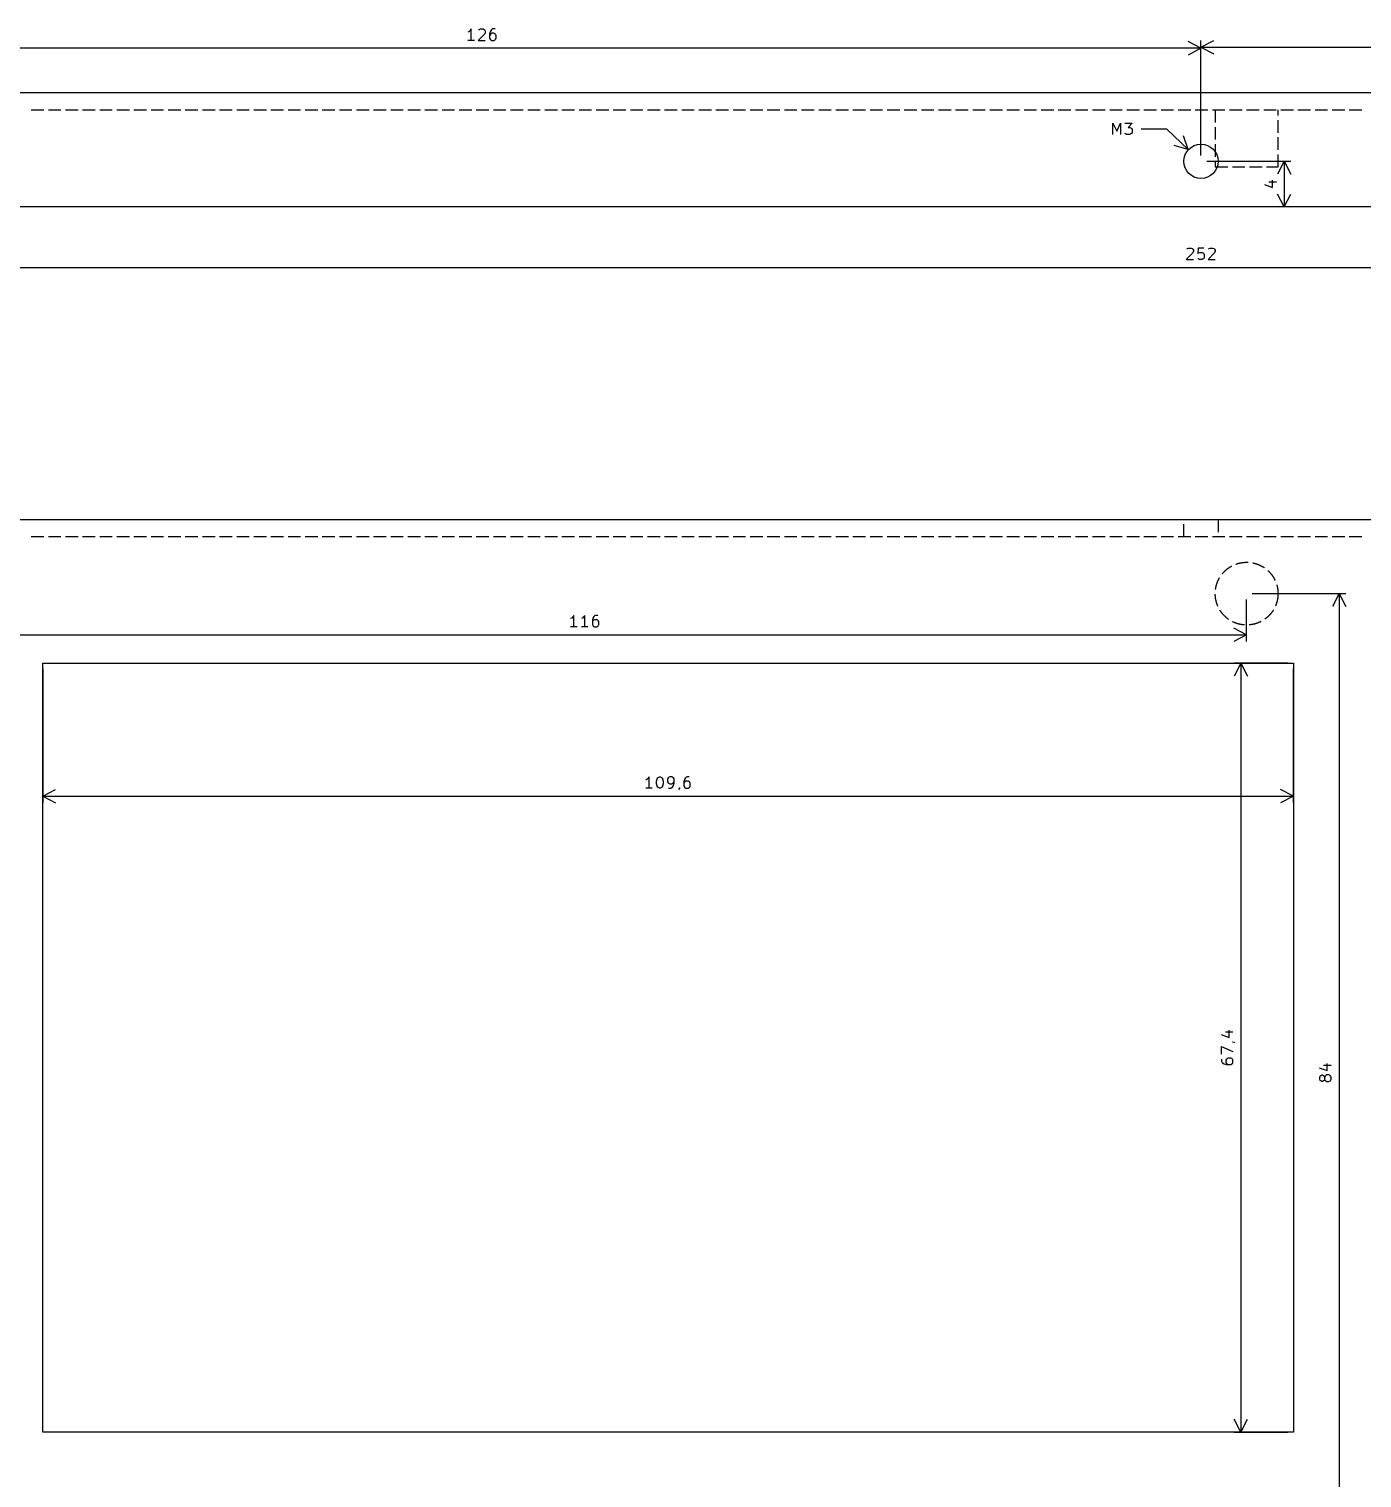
# Model space of a CAD drawing. Extents: x 111 to 500, y -217 to 4.
# Drawn here: x 194.6 to 311.4, y -132.3 to -5.3 of the extents above; entities that cross this region are included whole.
import ezdxf

# ---------------------------------------------------------------- set-up
doc = ezdxf.new("R2010")
doc.units = 0
doc.layers.add('BLACK', color=7, linetype='CONTINUOUS')

msp = doc.modelspace()

# ---------------------------------------------------------------- linework, layer by layer
at = {"layer": 'BLACK', "linetype": 'CONTINUOUS'}
for p, q in [((233.157143, -5.542914), (233.061905, -5.590533)), ((233.633333, -6.304819), (233.061905, -6.304819)), ((233.252381, -5.447676), (233.157143, -5.542914)), ((233.347619, -5.304819), (233.252381, -5.447676)), ((233.347619, -6.304819), (233.347619, -5.304819)), ((234.538095, -5.73339), (233.966667, -6.304819)), ((233.966667, -6.304819), (234.585714, -6.304819)), ((234.014286, -5.400057), (234.061905, -5.352438)), ((234.061905, -5.352438), (234.157143, -5.304819)), ((234.157143, -5.304819), (234.395238, -5.304819)), ((234.395238, -5.304819), (234.490476, -5.352438)), ((234.490476, -5.352438), (234.538095, -5.400057)), ((234.538095, -5.400057), (234.585714, -5.495295)), ((234.585714, -5.590533), (234.538095, -5.73339)), ((234.585714, -5.495295), (234.585714, -5.590533)), ((235.014286, -5.542914), (234.966667, -5.73339)), ((234.966667, -5.73339), (234.966667, -6.114342)), ((235.014286, -5.781009), (234.966667, -5.876247)), ((234.966667, -6.114342), (235.014286, -6.20958)), ((235.109524, -5.400057), (235.014286, -5.542914)), ((235.061905, -5.73339), (235.014286, -5.781009)), ((235.014286, -6.20958), (235.061905, -6.2572)), ((235.157143, -5.685771), (235.061905, -5.73339)), ((235.061905, -6.2572), (235.157143, -6.304819)), ((235.157143, -5.352438), (235.109524, -5.400057)), ((235.252381, -5.304819), (235.157143, -5.352438)), ((235.347619, -5.685771), (235.157143, -5.685771)), ((235.157143, -6.304819), (235.347619, -6.304819)), ((235.442857, -5.304819), (235.252381, -5.304819)), ((235.442857, -5.73339), (235.347619, -5.685771)), ((235.347619, -6.304819), (235.442857, -6.2572)), ((235.490476, -5.781009), (235.442857, -5.73339)), ((235.442857, -6.2572), (235.490476, -6.20958)), ((235.538095, -5.876247), (235.490476, -5.781009)), ((235.490476, -6.20958), (235.538095, -6.114342)), ((235.538095, -6.114342), (235.538095, -5.876247)), ((297.3, -6.9), (298.426504, -6.313579)), ((297.3, -16.4), (297.3, -6.31358)), ((297.3, -7), (171.3, -7)), ((297.3, -7), (296.173496, -6.413579)), ((297.3, -7), (296.173496, -7.586421)), ((297.3, -16.4), (297.3, -6.41358)), ((297.3, -6.9), (423.3, -6.9)), ((297.3, -6.9), (298.426504, -7.486421)), ((423.3, -10.9), (171.3, -10.9)), ((194.8, -12.4), (195.9, -12.4)), ((196.3, -12.4), (197.4, -12.4)), ((197.8, -12.4), (198.9, -12.4)), ((199.3, -12.4), (200.4, -12.4)), ((200.8, -12.4), (201.9, -12.4)), ((202.3, -12.4), (203.4, -12.4)), ((203.8, -12.4), (204.9, -12.4)), ((205.3, -12.4), (206.4, -12.4)), ((206.8, -12.4), (207.9, -12.4)), ((208.3, -12.4), (209.4, -12.4)), ((209.8, -12.4), (210.9, -12.4)), ((211.3, -12.4), (212.4, -12.4)), ((212.8, -12.4), (213.9, -12.4)), ((214.3, -12.4), (215.4, -12.4)), ((215.8, -12.4), (216.9, -12.4)), ((217.3, -12.4), (218.4, -12.4)), ((218.8, -12.4), (219.9, -12.4)), ((220.3, -12.4), (221.4, -12.4)), ((221.8, -12.4), (222.9, -12.4)), ((223.3, -12.4), (224.4, -12.4)), ((224.8, -12.4), (225.9, -12.4)), ((226.3, -12.4), (227.4, -12.4)), ((227.8, -12.4), (228.9, -12.4)), ((229.3, -12.4), (230.4, -12.4)), ((230.8, -12.4), (231.9, -12.4)), ((232.3, -12.4), (233.4, -12.4)), ((233.8, -12.4), (234.9, -12.4)), ((235.3, -12.4), (236.4, -12.4)), ((236.8, -12.4), (237.9, -12.4)), ((238.3, -12.4), (239.4, -12.4)), ((239.8, -12.4), (240.9, -12.4)), ((241.3, -12.4), (242.4, -12.4)), ((242.8, -12.4), (243.9, -12.4)), ((244.3, -12.4), (245.4, -12.4)), ((245.8, -12.4), (246.9, -12.4)), ((247.3, -12.4), (248.4, -12.4)), ((248.8, -12.4), (249.9, -12.4)), ((250.3, -12.4), (251.4, -12.4)), ((251.8, -12.4), (252.9, -12.4)), ((253.3, -12.4), (254.4, -12.4)), ((254.8, -12.4), (255.9, -12.4)), ((256.3, -12.4), (257.4, -12.4)), ((257.8, -12.4), (258.9, -12.4)), ((259.3, -12.4), (260.4, -12.4)), ((260.8, -12.4), (261.9, -12.4)), ((262.3, -12.4), (263.4, -12.4)), ((263.8, -12.4), (264.9, -12.4)), ((265.3, -12.4), (266.4, -12.4)), ((266.8, -12.4), (267.9, -12.4)), ((268.3, -12.4), (269.4, -12.4)), ((269.8, -12.4), (270.9, -12.4)), ((271.3, -12.4), (272.4, -12.4)), ((272.8, -12.4), (273.9, -12.4)), ((274.3, -12.4), (275.4, -12.4)), ((275.8, -12.4), (276.9, -12.4)), ((277.3, -12.4), (278.4, -12.4)), ((278.8, -12.4), (279.9, -12.4)), ((280.3, -12.4), (281.4, -12.4)), ((281.8, -12.4), (282.9, -12.4)), ((283.3, -12.4), (284.4, -12.4)), ((284.8, -12.4), (285.9, -12.4)), ((286.3, -12.4), (287.4, -12.4)), ((287.8, -12.4), (288.9, -12.4)), ((289.3, -12.4), (290.4, -12.4)), ((290.8, -12.4), (291.9, -12.4)), ((292.3, -12.4), (293.4, -12.4)), ((293.8, -12.4), (294.9, -12.4)), ((295.3, -12.4), (296.4, -12.4)), ((296.8, -12.4), (297.9, -12.4)), ((298.3, -12.4), (299.4, -12.4)), ((298.55, -12.4), (298.55, -13.5)), ((299.8, -12.4), (300.9, -12.4)), ((301.3, -12.4), (302.4, -12.4)), ((302.8, -12.4), (303.9, -12.4)), ((304.05, -12.9), (304.05, -12.4)), ((304.3, -12.4), (305.4, -12.4)), ((305.8, -12.4), (306.9, -12.4)), ((307.3, -12.4), (308.4, -12.4)), ((308.8, -12.4), (309.9, -12.4)), ((310.3, -12.4), (311.4, -12.4)), ((289.590476, -14.554819), (289.590476, -13.554819)), ((289.590476, -13.554819), (289.923809, -14.269104)), ((289.923809, -14.269104), (290.257142, -13.554819)), ((290.257142, -13.554819), (290.257142, -14.554819)), ((290.638095, -13.554819), (291.257142, -13.554819)), ((291.257142, -13.554819), (290.923809, -13.935771)), ((290.923809, -13.935771), (291.066666, -13.935771)), ((291.066666, -13.935771), (291.161904, -13.98339)), ((298.55, -13.9), (298.55, -15)), ((304.05, -14.4), (304.05, -13.3)), ((290.685714, -14.5072), (290.638095, -14.45958)), ((290.780952, -14.554819), (290.685714, -14.5072)), ((291.066666, -14.554819), (290.780952, -14.554819)), ((291.161904, -14.5072), (291.066666, -14.554819)), ((291.161904, -13.98339), (291.209523, -14.031009)), ((291.209523, -14.45958), (291.161904, -14.5072)), ((291.209523, -14.031009), (291.257142, -14.126247)), ((291.257142, -14.364342), (291.209523, -14.45958)), ((291.257142, -14.126247), (291.257142, -14.364342)), ((294.3, -14.1), (292.072619, -14.1)), ((296.184472, -15.858841), (294.3, -14.1)), ((296.184472, -15.858841), (295.761061, -14.661501)), ((304.05, -15.9), (304.05, -14.8)), ((296.184472, -15.858841), (294.96081, -15.518913)), ((298.55, -15.4), (298.55, -16.5)), ((304.05, -17.4), (304.05, -16.3)), ((297.8, -16.9), (305.18642, -16.9)), ((298.55, -16.9), (298.55, -17.4)), ((298.55, -17.4), (299.65, -17.4)), ((300.05, -17.4), (301.15, -17.4)), ((301.55, -17.4), (302.65, -17.4)), ((303.05, -17.4), (304.05, -17.4)), ((304.6, -16.9), (304.013579, -18.026504)), ((304.6, -16.9), (304.6, -20.9)), ((304.6, -16.9), (305.186421, -18.026504)), ((302.8572, -18.947618), (303.571485, -19.185713)), ((303.238152, -18.709523), (303.904819, -18.709523)), ((303.571485, -19.185713), (303.571485, -18.566666)), ((304.6, -20.9), (304.013579, -19.773496)), ((304.6, -20.9), (305.186421, -19.773496)), ((417.8, -20.9), (176.8, -20.9)), ((305.18642, -20.9), (300.9, -20.9)), ((296.585714, -24.93339), (296.014286, -25.504819)), ((296.061905, -24.600057), (296.109524, -24.552438)), ((296.109524, -24.552438), (296.204762, -24.504819)), ((296.204762, -24.504819), (296.442857, -24.504819)), ((296.442857, -24.504819), (296.538095, -24.552438)), ((296.538095, -24.552438), (296.585714, -24.600057)), ((296.585714, -24.600057), (296.633333, -24.695295)), ((296.633333, -24.790533), (296.585714, -24.93339)), ((296.633333, -24.695295), (296.633333, -24.790533)), ((297.061905, -24.504819), (297.014286, -24.981009)), ((297.014286, -24.981009), (297.061905, -24.93339)), ((297.538095, -24.504819), (297.061905, -24.504819)), ((297.061905, -24.93339), (297.157143, -24.885771)), ((297.157143, -24.885771), (297.395238, -24.885771)), ((297.395238, -24.885771), (297.490476, -24.93339)), ((297.490476, -24.93339), (297.538095, -24.981009)), ((297.538095, -24.981009), (297.585714, -25.076247)), ((297.585714, -25.314342), (297.538095, -25.40958)), ((297.585714, -25.076247), (297.585714, -25.314342)), ((298.490476, -24.93339), (297.919048, -25.504819)), ((297.966667, -24.600057), (298.014286, -24.552438)), ((298.014286, -24.552438), (298.109524, -24.504819)), ((298.109524, -24.504819), (298.347619, -24.504819)), ((298.347619, -24.504819), (298.442857, -24.552438)), ((298.442857, -24.552438), (298.490476, -24.600057)), ((298.490476, -24.600057), (298.538095, -24.695295)), ((298.538095, -24.790533), (298.490476, -24.93339)), ((298.538095, -24.695295), (298.538095, -24.790533)), ((171.3, -26.2), (423.3, -26.2)), ((296.014286, -25.504819), (296.633333, -25.504819)), ((297.061905, -25.4572), (297.014286, -25.40958)), ((297.157143, -25.504819), (297.061905, -25.4572)), ((297.395238, -25.504819), (297.157143, -25.504819)), ((297.490476, -25.4572), (297.395238, -25.504819)), ((297.538095, -25.40958), (297.490476, -25.4572)), ((297.919048, -25.504819), (298.538095, -25.504819)), ((175.3, -48.3), (419.3, -48.3)), ((295.8, -49.8), (295.8, -48.7)), ((298.8, -48.3), (298.8, -49.4)), ((194.8, -49.8), (195.9, -49.8)), ((196.3, -49.8), (197.4, -49.8)), ((197.8, -49.8), (198.9, -49.8)), ((199.3, -49.8), (200.4, -49.8)), ((200.8, -49.8), (201.9, -49.8)), ((202.3, -49.8), (203.4, -49.8)), ((203.8, -49.8), (204.9, -49.8)), ((205.3, -49.8), (206.4, -49.8)), ((206.8, -49.8), (207.9, -49.8)), ((208.3, -49.8), (209.4, -49.8)), ((209.8, -49.8), (210.9, -49.8)), ((211.3, -49.8), (212.4, -49.8)), ((212.8, -49.8), (213.9, -49.8)), ((214.3, -49.8), (215.4, -49.8)), ((215.8, -49.8), (216.9, -49.8)), ((217.3, -49.8), (218.4, -49.8)), ((218.8, -49.8), (219.9, -49.8)), ((220.3, -49.8), (221.4, -49.8)), ((221.8, -49.8), (222.9, -49.8)), ((223.3, -49.8), (224.4, -49.8)), ((224.8, -49.8), (225.9, -49.8)), ((226.3, -49.8), (227.4, -49.8)), ((227.8, -49.8), (228.9, -49.8)), ((229.3, -49.8), (230.4, -49.8)), ((230.8, -49.8), (231.9, -49.8)), ((232.3, -49.8), (233.4, -49.8)), ((233.8, -49.8), (234.9, -49.8)), ((235.3, -49.8), (236.4, -49.8)), ((236.8, -49.8), (237.9, -49.8)), ((238.3, -49.8), (239.4, -49.8)), ((239.8, -49.8), (240.9, -49.8)), ((241.3, -49.8), (242.4, -49.8)), ((242.8, -49.8), (243.9, -49.8)), ((244.3, -49.8), (245.4, -49.8)), ((245.8, -49.8), (246.9, -49.8)), ((247.3, -49.8), (248.4, -49.8)), ((248.8, -49.8), (249.9, -49.8)), ((250.3, -49.8), (251.4, -49.8)), ((251.8, -49.8), (252.9, -49.8)), ((253.3, -49.8), (254.4, -49.8)), ((254.8, -49.8), (255.9, -49.8)), ((256.3, -49.8), (257.4, -49.8)), ((257.8, -49.8), (258.9, -49.8)), ((259.3, -49.8), (260.4, -49.8)), ((260.8, -49.8), (261.9, -49.8)), ((262.3, -49.8), (263.4, -49.8)), ((263.8, -49.8), (264.9, -49.8)), ((265.3, -49.8), (266.4, -49.8)), ((266.8, -49.8), (267.9, -49.8)), ((268.3, -49.8), (269.4, -49.8)), ((269.8, -49.8), (270.9, -49.8)), ((271.3, -49.8), (272.4, -49.8)), ((272.8, -49.8), (273.9, -49.8)), ((274.3, -49.8), (275.4, -49.8)), ((275.8, -49.8), (276.9, -49.8)), ((277.3, -49.8), (278.4, -49.8)), ((278.8, -49.8), (279.9, -49.8)), ((280.3, -49.8), (281.4, -49.8)), ((281.8, -49.8), (282.9, -49.8)), ((283.3, -49.8), (284.4, -49.8)), ((284.8, -49.8), (285.9, -49.8)), ((286.3, -49.8), (287.4, -49.8)), ((287.8, -49.8), (288.9, -49.8)), ((289.3, -49.8), (290.4, -49.8)), ((290.8, -49.8), (291.9, -49.8)), ((292.3, -49.8), (293.4, -49.8)), ((293.8, -49.8), (294.9, -49.8)), ((295.3, -49.8), (296.4, -49.8)), ((296.8, -49.8), (297.9, -49.8)), ((298.3, -49.8), (299.4, -49.8)), ((299.8, -49.8), (300.9, -49.8)), ((301.3, -49.8), (302.4, -49.8)), ((302.8, -49.8), (303.9, -49.8)), ((304.3, -49.8), (305.4, -49.8)), ((305.8, -49.8), (306.9, -49.8)), ((307.3, -49.8), (308.4, -49.8)), ((308.8, -49.8), (309.9, -49.8)), ((310.3, -49.8), (311.4, -49.8)), ((300.918127, -52.076643), (300.941907, -52.073414)), ((300.941907, -52.073414), (300.965714, -52.070393)), ((300.965714, -52.070393), (300.989547, -52.06758)), ((300.989547, -52.06758), (301.013403, -52.064975)), ((301.013403, -52.064975), (301.037282, -52.062578)), ((301.037282, -52.062578), (301.06118, -52.06039)), ((301.06118, -52.06039), (301.085096, -52.05841)), ((301.085096, -52.05841), (301.109029, -52.056639)), ((301.109029, -52.056639), (301.132976, -52.055077)), ((301.132976, -52.055077), (301.156936, -52.053724)), ((301.156936, -52.053724), (301.180907, -52.05258)), ((301.180907, -52.05258), (301.204887, -52.051645)), ((301.204887, -52.051645), (301.228874, -52.05092)), ((301.228874, -52.05092), (301.252867, -52.050404)), ((301.252867, -52.050404), (301.276863, -52.050097)), ((301.276863, -52.050097), (301.300861, -52.05)), ((301.300861, -52.05), (301.324859, -52.050112)), ((301.324859, -52.050112), (301.348855, -52.050434)), ((301.348855, -52.050434), (301.372848, -52.050965)), ((301.372848, -52.050965), (301.396834, -52.051705)), ((301.396834, -52.051705), (301.420814, -52.052655)), ((301.420814, -52.052655), (301.440869, -52.05361)), ((299.15579, -53.078123), (299.170897, -53.059477)), ((299.170897, -53.059477), (299.186167, -53.040963)), ((299.186167, -53.040963), (299.201598, -53.022584)), ((299.201598, -53.022584), (299.217188, -53.00434)), ((299.217188, -53.00434), (299.232938, -52.986232)), ((299.232938, -52.986232), (299.248844, -52.968263)), ((299.248844, -52.968263), (299.264907, -52.950433)), ((299.264907, -52.950433), (299.281125, -52.932745)), ((299.281125, -52.932745), (299.297496, -52.915198)), ((299.297496, -52.915198), (299.31402, -52.897795)), ((299.31402, -52.897795), (299.330696, -52.880536)), ((299.330696, -52.880536), (299.347521, -52.863424)), ((299.347521, -52.863424), (299.364495, -52.84646)), ((299.364495, -52.84646), (299.381616, -52.829644)), ((299.381616, -52.829644), (299.398884, -52.812978)), ((299.398884, -52.812978), (299.416296, -52.796463)), ((299.416296, -52.796463), (299.433851, -52.780102)), ((299.433851, -52.780102), (299.451549, -52.763893)), ((299.451549, -52.763893), (299.469388, -52.74784)), ((299.469388, -52.74784), (299.487366, -52.731944)), ((299.487366, -52.731944), (299.505482, -52.716204)), ((299.505482, -52.716204), (299.523734, -52.700624)), ((299.523734, -52.700624), (299.542122, -52.685203)), ((299.542122, -52.685203), (299.560644, -52.669943)), ((299.560644, -52.669943), (299.579298, -52.654846)), ((299.579298, -52.654846), (299.598084, -52.639912)), ((299.598084, -52.639912), (299.616999, -52.625142)), ((299.616999, -52.625142), (299.636042, -52.610538)), ((299.636042, -52.610538), (299.655211, -52.596101)), ((299.655211, -52.596101), (299.674506, -52.581832)), ((299.674506, -52.581832), (299.693925, -52.567731)), ((299.693925, -52.567731), (299.713466, -52.553801)), ((299.713466, -52.553801), (299.733128, -52.540041)), ((299.733128, -52.540041), (299.75291, -52.526454)), ((299.75291, -52.526454), (299.772809, -52.51304)), ((299.772809, -52.51304), (299.792824, -52.4998)), ((299.792824, -52.4998), (299.812954, -52.486735)), ((299.812954, -52.486735), (299.833198, -52.473846)), ((299.833198, -52.473846), (299.853553, -52.461135)), ((299.853553, -52.461135), (299.874018, -52.448601)), ((299.874018, -52.448601), (299.894592, -52.436247)), ((299.894592, -52.436247), (299.915273, -52.424073)), ((299.915273, -52.424073), (299.936059, -52.412079)), ((299.936059, -52.412079), (299.956949, -52.400268)), ((299.956949, -52.400268), (299.977942, -52.388639)), ((299.977942, -52.388639), (299.995582, -52.379051)), ((300.360254, -52.215551), (300.382843, -52.207448)), ((300.382843, -52.207448), (300.405502, -52.199544)), ((300.405502, -52.199544), (300.428229, -52.191837)), ((300.428229, -52.191837), (300.451023, -52.184329)), ((300.451023, -52.184329), (300.473881, -52.177019)), ((300.473881, -52.177019), (300.496802, -52.16991)), ((300.496802, -52.16991), (300.519784, -52.163001)), ((300.519784, -52.163001), (300.542825, -52.156293)), ((300.542825, -52.156293), (300.565925, -52.149786)), ((300.565925, -52.149786), (300.58908, -52.143481)), ((300.58908, -52.143481), (300.612289, -52.137378)), ((300.612289, -52.137378), (300.635551, -52.131478)), ((300.635551, -52.131478), (300.658863, -52.125782)), ((300.658863, -52.125782), (300.682224, -52.120289)), ((300.682224, -52.120289), (300.705632, -52.115)), ((300.705632, -52.115), (300.729085, -52.109915)), ((300.729085, -52.109915), (300.752582, -52.105035)), ((300.752582, -52.105035), (300.776121, -52.100361)), ((300.776121, -52.100361), (300.799699, -52.095892)), ((300.799699, -52.095892), (300.823316, -52.091629)), ((300.823316, -52.091629), (300.846969, -52.087573)), ((300.846969, -52.087573), (300.870656, -52.083722)), ((300.870656, -52.083722), (300.894376, -52.080079)), ((300.894376, -52.080079), (300.918127, -52.076643)), ((301.837449, -52.10303), (301.860964, -52.107822)), ((301.860964, -52.107822), (301.884436, -52.11282)), ((301.884436, -52.11282), (301.907863, -52.118023)), ((301.907863, -52.118023), (301.931244, -52.123429)), ((301.931244, -52.123429), (301.954577, -52.12904)), ((301.954577, -52.12904), (301.977861, -52.134854)), ((301.977861, -52.134854), (302.001092, -52.140871)), ((302.001092, -52.140871), (302.024271, -52.14709)), ((302.024271, -52.14709), (302.047394, -52.153511)), ((302.047394, -52.153511), (302.07046, -52.160134)), ((302.07046, -52.160134), (302.093468, -52.166958)), ((302.093468, -52.166958), (302.116415, -52.173983)), ((302.116415, -52.173983), (302.1393, -52.181207)), ((302.1393, -52.181207), (302.162121, -52.188631)), ((302.162121, -52.188631), (302.184876, -52.196254)), ((302.184876, -52.196254), (302.207564, -52.204075)), ((302.207564, -52.204075), (302.230183, -52.212094)), ((302.230183, -52.212094), (302.252731, -52.220309)), ((302.252731, -52.220309), (302.275207, -52.228722)), ((302.275207, -52.228722), (302.297608, -52.23733)), ((302.297608, -52.23733), (302.319933, -52.246133)), ((302.319933, -52.246133), (302.342181, -52.255131)), ((302.342181, -52.255131), (302.364349, -52.264322)), ((302.364349, -52.264322), (302.386436, -52.273707)), ((302.386436, -52.273707), (302.40844, -52.283284)), ((302.40844, -52.283284), (302.43036, -52.293053)), ((302.43036, -52.293053), (302.452194, -52.303012)), ((302.452194, -52.303012), (302.47394, -52.313162)), ((302.47394, -52.313162), (302.495597, -52.323501)), ((302.495597, -52.323501), (302.517163, -52.334029)), ((302.517163, -52.334029), (302.538636, -52.344744)), ((302.538636, -52.344744), (302.560015, -52.355647)), ((302.560015, -52.355647), (302.581297, -52.366735)), ((302.581297, -52.366735), (302.602483, -52.378009)), ((302.602483, -52.378009), (302.623569, -52.389468)), ((302.623569, -52.389468), (302.644554, -52.40111)), ((302.644554, -52.40111), (302.665437, -52.412934)), ((302.665437, -52.412934), (302.686215, -52.424941)), ((302.686215, -52.424941), (302.706889, -52.437128)), ((302.706889, -52.437128), (302.727455, -52.449495)), ((302.727455, -52.449495), (302.747912, -52.462041)), ((302.747912, -52.462041), (302.768259, -52.474766)), ((302.768259, -52.474766), (302.788495, -52.487667)), ((302.788495, -52.487667), (302.808617, -52.500745)), ((302.808617, -52.500745), (302.828624, -52.513997)), ((302.828624, -52.513997), (302.845273, -52.525218)), ((303.158667, -52.773215), (303.176283, -52.789512)), ((303.176283, -52.789512), (303.193756, -52.805962)), ((303.193756, -52.805962), (303.211085, -52.822564)), ((303.211085, -52.822564), (303.228268, -52.839316)), ((303.228268, -52.839316), (303.245305, -52.856218)), ((303.245305, -52.856218), (303.262193, -52.873268)), ((303.262193, -52.873268), (303.278932, -52.890464)), ((303.278932, -52.890464), (303.295521, -52.907806)), ((303.295521, -52.907806), (303.311957, -52.925292)), ((303.311957, -52.925292), (303.32824, -52.942921)), ((303.32824, -52.942921), (303.344369, -52.960691)), ((303.344369, -52.960691), (303.360342, -52.978601)), ((303.360342, -52.978601), (303.376158, -52.99665)), ((303.376158, -52.99665), (303.391816, -53.014837)), ((303.391816, -53.014837), (303.407314, -53.033159)), ((303.407314, -53.033159), (303.422652, -53.051616)), ((303.422652, -53.051616), (303.437829, -53.070206)), ((303.437829, -53.070206), (303.452843, -53.088928)), ((303.452843, -53.088928), (303.467692, -53.10778)), ((303.467692, -53.10778), (303.482377, -53.12676)), ((303.482377, -53.12676), (303.496895, -53.145869)), ((303.496895, -53.145869), (303.511247, -53.165103)), ((303.511247, -53.165103), (303.525429, -53.184462)), ((303.525429, -53.184462), (303.539443, -53.203944)), ((303.539443, -53.203944), (303.553286, -53.223547)), ((303.553286, -53.223547), (303.566957, -53.24327)), ((303.566957, -53.24327), (303.580455, -53.263112)), ((303.580455, -53.263112), (303.59378, -53.283071)), ((303.59378, -53.283071), (303.60693, -53.303146)), ((303.60693, -53.303146), (303.619905, -53.323334)), ((303.619905, -53.323334), (303.632703, -53.343635)), ((303.632703, -53.343635), (303.645323, -53.364047)), ((298.573611, -54.440412), (298.576853, -54.416634)), ((298.576853, -54.416634), (298.580302, -54.392885)), ((298.580302, -54.392885), (298.583958, -54.369167)), ((298.583958, -54.369167), (298.587821, -54.345482)), ((298.587821, -54.345482), (298.591891, -54.321831)), ((298.591891, -54.321831), (298.596167, -54.298217)), ((298.596167, -54.298217), (298.600649, -54.274641)), ((298.600649, -54.274641), (298.605336, -54.251105)), ((298.605336, -54.251105), (298.610228, -54.227611)), ((298.610228, -54.227611), (298.615326, -54.20416)), ((298.615326, -54.20416), (298.620628, -54.180755)), ((298.620628, -54.180755), (298.626134, -54.157397)), ((298.626134, -54.157397), (298.631843, -54.134088)), ((298.631843, -54.134088), (298.637756, -54.11083)), ((298.637756, -54.11083), (298.643871, -54.087624)), ((298.643871, -54.087624), (298.650189, -54.064472)), ((298.650189, -54.064472), (298.656708, -54.041376)), ((298.656708, -54.041376), (298.663429, -54.018338)), ((298.663429, -54.018338), (298.670351, -53.99536)), ((298.670351, -53.99536), (298.677473, -53.972443)), ((298.677473, -53.972443), (298.684794, -53.949589)), ((298.684794, -53.949589), (298.692315, -53.9268)), ((298.692315, -53.9268), (298.700034, -53.904077)), ((298.700034, -53.904077), (298.707952, -53.881422)), ((298.707952, -53.881422), (298.716066, -53.858838)), ((298.716066, -53.858838), (298.724378, -53.836325)), ((298.724378, -53.836325), (298.732885, -53.813885)), ((298.732885, -53.813885), (298.741589, -53.791521)), ((298.741589, -53.791521), (298.750486, -53.769233)), ((298.750486, -53.769233), (298.759579, -53.747024)), ((298.759579, -53.747024), (298.768864, -53.724895)), ((298.768864, -53.724895), (298.778342, -53.702848)), ((298.778342, -53.702848), (298.788013, -53.680884)), ((298.788013, -53.680884), (298.797874, -53.659006)), ((298.797874, -53.659006), (298.807927, -53.637214)), ((298.807927, -53.637214), (298.818169, -53.615511)), ((298.818169, -53.615511), (298.8286, -53.593899)), ((298.8286, -53.593899), (298.839219, -53.572378)), ((298.839219, -53.572378), (298.850025, -53.550951)), ((298.850025, -53.550951), (298.861019, -53.529618)), ((298.861019, -53.529618), (298.872197, -53.508383)), ((298.872197, -53.508383), (298.883561, -53.487246)), ((298.883561, -53.487246), (298.895109, -53.466209)), ((298.895109, -53.466209), (298.90684, -53.445273)), ((298.90684, -53.445273), (298.918753, -53.424441)), ((298.918753, -53.424441), (298.928859, -53.407092)), ((303.645323, -53.364047), (303.657764, -53.384568)), ((303.657764, -53.384568), (303.670026, -53.405197)), ((303.670026, -53.405197), (303.682108, -53.425933)), ((303.682108, -53.425933), (303.694008, -53.446772)), ((303.694008, -53.446772), (303.705726, -53.467715)), ((303.705726, -53.467715), (303.717261, -53.48876)), ((303.717261, -53.48876), (303.728611, -53.509904)), ((303.728611, -53.509904), (303.739777, -53.531146)), ((303.739777, -53.531146), (303.750757, -53.552486)), ((303.750757, -53.552486), (303.76155, -53.57392)), ((303.76155, -53.57392), (303.772155, -53.595447)), ((303.772155, -53.595447), (303.782573, -53.617066)), ((303.782573, -53.617066), (303.792801, -53.638776)), ((303.792801, -53.638776), (303.801213, -53.657006)), ((303.940468, -54.031607), (303.947073, -54.054679)), ((303.947073, -54.054679), (303.953476, -54.077807)), ((303.953476, -54.077807), (303.959678, -54.10099)), ((303.959678, -54.10099), (303.965676, -54.124226)), ((303.965676, -54.124226), (303.971472, -54.147514)), ((303.971472, -54.147514), (303.977064, -54.170852)), ((303.977064, -54.170852), (303.982453, -54.194237)), ((303.982453, -54.194237), (303.987637, -54.217669)), ((303.987637, -54.217669), (303.992616, -54.241145)), ((303.992616, -54.241145), (303.99739, -54.264663)), ((303.99739, -54.264663), (304.001959, -54.288223)), ((304.001959, -54.288223), (304.006322, -54.311821)), ((304.006322, -54.311821), (304.010479, -54.335456)), ((304.010479, -54.335456), (304.01443, -54.359127)), ((304.01443, -54.359127), (304.018174, -54.382831)), ((304.018174, -54.382831), (304.021711, -54.406567)), ((304.021711, -54.406567), (304.025041, -54.430334)), ((304.025041, -54.430334), (304.028163, -54.454128)), ((304.028163, -54.454128), (304.031077, -54.477948)), ((304.031077, -54.477948), (304.033784, -54.501793)), ((304.033784, -54.501793), (304.036282, -54.525661)), ((304.036282, -54.525661), (304.038572, -54.54955)), ((304.038572, -54.54955), (304.040653, -54.573458)), ((304.040653, -54.573458), (304.042526, -54.597383)), ((304.042526, -54.597383), (304.044189, -54.621323)), ((298.550643, -54.859453), (298.550282, -54.839378)), ((298.551266, -54.883443), (298.550643, -54.859453)), ((298.552099, -54.907427), (298.551266, -54.883443)), ((298.553141, -54.931402), (298.552099, -54.907427)), ((298.554392, -54.955368), (298.553141, -54.931402)), ((298.555853, -54.979321), (298.554392, -54.955368)), ((298.557522, -55.003261), (298.555853, -54.979321)), ((298.5594, -55.027186), (298.557522, -55.003261)), ((298.561487, -55.051093), (298.5594, -55.027186)), ((298.563783, -55.074982), (298.561487, -55.051093)), ((298.566287, -55.098849), (298.563783, -55.074982)), ((298.568999, -55.122693), (298.566287, -55.098849)), ((298.571918, -55.146513), (298.568999, -55.122693)), ((298.575046, -55.170307), (298.571918, -55.146513)), ((298.578381, -55.194072), (298.575046, -55.170307)), ((298.581924, -55.217807), (298.578381, -55.194072)), ((298.585674, -55.241511), (298.581924, -55.217807)), ((298.58963, -55.265181), (298.585674, -55.241511)), ((298.593792, -55.288815), (298.58963, -55.265181)), ((298.598161, -55.312412), (298.593792, -55.288815)), ((298.602735, -55.33597), (298.598161, -55.312412)), ((298.607515, -55.359488), (298.602735, -55.33597)), ((298.6125, -55.382962), (298.607515, -55.359488)), ((298.61769, -55.406393), (298.6125, -55.382962)), ((298.623084, -55.429777), (298.61769, -55.406393)), ((298.628681, -55.453113), (298.623084, -55.429777)), ((298.634483, -55.4764), (298.628681, -55.453113)), ((298.640487, -55.499635), (298.634483, -55.4764)), ((298.646693, -55.522816), (298.640487, -55.499635)), ((298.653102, -55.545943), (298.646693, -55.522816)), ((298.659712, -55.569013), (298.653102, -55.545943)), ((298.666524, -55.592024), (298.659712, -55.569013)), ((298.673536, -55.614975), (298.666524, -55.592024)), ((298.680747, -55.637864), (298.673536, -55.614975)), ((298.688159, -55.660689), (298.680747, -55.637864)), ((298.695769, -55.683449), (298.688159, -55.660689)), ((298.703578, -55.706141), (298.695769, -55.683449)), ((298.711584, -55.728764), (298.703578, -55.706141)), ((298.719788, -55.751317), (298.711584, -55.728764)), ((298.728187, -55.773797), (298.719788, -55.751317)), ((298.736783, -55.796203), (298.728187, -55.773797)), ((298.745574, -55.818533), (298.736783, -55.796203)), ((298.75456, -55.840785), (298.745574, -55.818533)), ((298.763739, -55.862959), (298.75456, -55.840785)), ((298.773112, -55.885051), (298.763739, -55.862959)), ((298.782677, -55.907061), (298.773112, -55.885051)), ((301.3, -58.98642), (301.3, -55.3)), ((301.8, -54.8), (309.98642, -54.8)), ((303.840669, -55.852379), (303.832918, -55.8709)), ((303.849756, -55.830168), (303.840669, -55.852379)), ((303.858648, -55.807878), (303.849756, -55.830168)), ((303.867346, -55.785512), (303.858648, -55.807878)), ((303.875849, -55.76307), (303.867346, -55.785512)), ((303.884155, -55.740555), (303.875849, -55.76307)), ((303.892264, -55.717969), (303.884155, -55.740555)), ((303.900176, -55.695312), (303.892264, -55.717969)), ((303.90789, -55.672588), (303.900176, -55.695312)), ((303.915405, -55.649797), (303.90789, -55.672588)), ((303.922722, -55.626941), (303.915405, -55.649797)), ((303.929838, -55.604022), (303.922722, -55.626941)), ((303.936754, -55.581042), (303.929838, -55.604022)), ((303.94347, -55.558003), (303.936754, -55.581042)), ((303.949984, -55.534906), (303.94347, -55.558003)), ((303.956296, -55.511752), (303.949984, -55.534906)), ((303.962406, -55.488545), (303.956296, -55.511752)), ((303.968313, -55.465285), (303.962406, -55.488545)), ((303.974017, -55.441975), (303.968313, -55.465285)), ((303.979518, -55.418615), (303.974017, -55.441975)), ((303.984814, -55.395209), (303.979518, -55.418615)), ((303.989906, -55.371757), (303.984814, -55.395209)), ((303.994793, -55.348262), (303.989906, -55.371757)), ((303.999475, -55.324725), (303.994793, -55.348262)), ((304.003951, -55.301148), (303.999475, -55.324725)), ((304.008221, -55.277532), (304.003951, -55.301148)), ((304.012285, -55.253881), (304.008221, -55.277532)), ((304.016143, -55.230195), (304.012285, -55.253881)), ((304.019794, -55.206476), (304.016143, -55.230195)), ((304.023237, -55.182726), (304.019794, -55.206476)), ((304.026473, -55.158947), (304.023237, -55.182726)), ((304.029502, -55.135141), (304.026473, -55.158947)), ((304.032323, -55.111309), (304.029502, -55.135141)), ((304.034935, -55.087453), (304.032323, -55.111309)), ((304.03734, -55.063576), (304.034935, -55.087453)), ((304.039535, -55.039678), (304.03734, -55.063576)), ((304.041523, -55.015763), (304.039535, -55.039678)), ((304.043301, -54.99183), (304.041523, -55.015763)), ((304.044871, -54.967883), (304.043301, -54.99183)), ((304.044189, -54.621323), (304.045644, -54.645277)), ((304.046231, -54.943924), (304.044871, -54.967883)), ((304.045644, -54.645277), (304.04689, -54.669243)), ((304.047383, -54.919953), (304.046231, -54.943924)), ((304.04689, -54.669243), (304.047926, -54.693219)), ((304.048325, -54.895974), (304.047383, -54.919953)), ((304.047926, -54.693219), (304.048753, -54.717203)), ((304.049058, -54.871987), (304.048325, -54.895974)), ((304.048753, -54.717203), (304.049371, -54.741193)), ((304.049581, -54.847994), (304.049058, -54.871987)), ((304.049371, -54.741193), (304.04978, -54.765188)), ((304.049895, -54.823998), (304.049581, -54.847994)), ((304.04978, -54.765188), (304.049979, -54.789185)), ((304.05, -54.8), (304.049895, -54.823998)), ((304.049979, -54.789185), (304.05, -54.8)), ((309.4, -54.8), (308.813579, -55.926504)), ((309.4, -54.8), (309.4, -138.8)), ((309.4, -54.8), (309.986421, -55.926504)), ((242.157143, -56.942914), (242.061905, -56.990533)), ((242.252381, -56.847676), (242.157143, -56.942914)), ((242.347619, -56.704819), (242.252381, -56.847676)), ((242.347619, -57.704819), (242.347619, -56.704819)), ((243.109524, -56.942914), (243.014286, -56.990533)), ((243.204762, -56.847676), (243.109524, -56.942914)), ((243.3, -56.704819), (243.204762, -56.847676)), ((243.3, -57.704819), (243.3, -56.704819)), ((244.014286, -56.942914), (243.966667, -57.13339)), ((243.966667, -57.13339), (243.966667, -57.514342)), ((244.109524, -56.800057), (244.014286, -56.942914)), ((244.061905, -57.13339), (244.014286, -57.181009)), ((244.157143, -57.085771), (244.061905, -57.13339)), ((244.157143, -56.752438), (244.109524, -56.800057)), ((244.252381, -56.704819), (244.157143, -56.752438)), ((244.347619, -57.085771), (244.157143, -57.085771)), ((244.442857, -56.704819), (244.252381, -56.704819)), ((244.442857, -57.13339), (244.347619, -57.085771)), ((244.490476, -57.181009), (244.442857, -57.13339)), ((298.980442, -56.277211), (298.969719, -56.260237)), ((298.993421, -56.297396), (298.980442, -56.277211)), ((299.006576, -56.317468), (298.993421, -56.297396)), ((299.019906, -56.337423), (299.006576, -56.317468)), ((299.033409, -56.357262), (299.019906, -56.337423)), ((299.047085, -56.376982), (299.033409, -56.357262)), ((299.060932, -56.396582), (299.047085, -56.376982)), ((299.07495, -56.416061), (299.060932, -56.396582)), ((299.089137, -56.435416), (299.07495, -56.416061)), ((299.103493, -56.454647), (299.089137, -56.435416)), ((299.118016, -56.473752), (299.103493, -56.454647)), ((299.132705, -56.49273), (299.118016, -56.473752)), ((299.147559, -56.511578), (299.132705, -56.49273)), ((299.162578, -56.530296), (299.147559, -56.511578)), ((299.177758, -56.548883), (299.162578, -56.530296)), ((299.193101, -56.567336), (299.177758, -56.548883)), ((299.208604, -56.585655), (299.193101, -56.567336)), ((299.224266, -56.603837), (299.208604, -56.585655)), ((299.240086, -56.621883), (299.224266, -56.603837)), ((299.256064, -56.639789), (299.240086, -56.621883)), ((299.272196, -56.657556), (299.256064, -56.639789)), ((299.288484, -56.67518), (299.272196, -56.657556)), ((299.304924, -56.692663), (299.288484, -56.67518)), ((299.321516, -56.710001), (299.304924, -56.692663)), ((299.338259, -56.727193), (299.321516, -56.710001)), ((299.355152, -56.744239), (299.338259, -56.727193)), ((299.372192, -56.761137), (299.355152, -56.744239)), ((299.38938, -56.777885), (299.372192, -56.761137)), ((299.406713, -56.794483), (299.38938, -56.777885)), ((299.42419, -56.810929), (299.406713, -56.794483)), ((299.441809, -56.827222), (299.42419, -56.810929)), ((299.459571, -56.84336), (299.441809, -56.827222)), ((299.477472, -56.859343), (299.459571, -56.84336)), ((299.495513, -56.875169), (299.477472, -56.859343)), ((299.51369, -56.890837), (299.495513, -56.875169)), ((299.532004, -56.906345), (299.51369, -56.890837)), ((299.550453, -56.921694), (299.532004, -56.906345)), ((299.569034, -56.93688), (299.550453, -56.921694)), ((299.587748, -56.951904), (299.569034, -56.93688)), ((299.606592, -56.966764), (299.587748, -56.951904)), ((299.625564, -56.981459), (299.606592, -56.966764)), ((299.644665, -56.995988), (299.625564, -56.981459)), ((299.663891, -57.01035), (299.644665, -56.995988)), ((299.683242, -57.024544), (299.663891, -57.01035)), ((299.702716, -57.038568), (299.683242, -57.024544)), ((299.722312, -57.052421), (299.702716, -57.038568)), ((302.926015, -57.017786), (302.90978, -57.029599)), ((302.945306, -57.003512), (302.926015, -57.017786)), ((302.964473, -56.989071), (302.945306, -57.003512)), ((302.983512, -56.974462), (302.964473, -56.989071)), ((303.002424, -56.959688), (302.983512, -56.974462)), ((303.021206, -56.94475), (303.002424, -56.959688)), ((303.039856, -56.929648), (303.021206, -56.94475)), ((303.058374, -56.914384), (303.039856, -56.929648)), ((303.076759, -56.898959), (303.058374, -56.914384)), ((303.095008, -56.883374), (303.076759, -56.898959)), ((303.11312, -56.86763), (303.095008, -56.883374)), ((303.131094, -56.851729), (303.11312, -56.86763)), ((303.148929, -56.835672), (303.131094, -56.851729)), ((303.166623, -56.81946), (303.148929, -56.835672)), ((303.184175, -56.803094), (303.166623, -56.81946)), ((303.201583, -56.786575), (303.184175, -56.803094)), ((303.218847, -56.769905), (303.201583, -56.786575)), ((303.235964, -56.753086), (303.218847, -56.769905)), ((303.252934, -56.736117), (303.235964, -56.753086)), ((303.269755, -56.719001), (303.252934, -56.736117)), ((303.286426, -56.701739), (303.269755, -56.719001)), ((303.302946, -56.684332), (303.286426, -56.701739)), ((303.319314, -56.666781), (303.302946, -56.684332)), ((303.335527, -56.649088), (303.319314, -56.666781)), ((303.351586, -56.631255), (303.335527, -56.649088)), ((303.367488, -56.613282), (303.351586, -56.631255)), ((303.383233, -56.595171), (303.367488, -56.613282)), ((303.39882, -56.576923), (303.383233, -56.595171)), ((303.414246, -56.55854), (303.39882, -56.576923)), ((303.429512, -56.540023), (303.414246, -56.55854)), ((303.444615, -56.521374), (303.429512, -56.540023)), ((303.459555, -56.502593), (303.444615, -56.521374)), ((303.47433, -56.483683), (303.459555, -56.502593)), ((303.48894, -56.464644), (303.47433, -56.483683)), ((303.503384, -56.445479), (303.48894, -56.464644)), ((303.517659, -56.426188), (303.503384, -56.445479)), ((303.531766, -56.406774), (303.517659, -56.426188)), ((303.545702, -56.387237), (303.531766, -56.406774)), ((303.559468, -56.36758), (303.545702, -56.387237)), ((303.573061, -56.347803), (303.559468, -56.36758)), ((303.586482, -56.327908), (303.573061, -56.347803)), ((303.599728, -56.307896), (303.586482, -56.327908)), ((303.612799, -56.28777), (303.599728, -56.307896)), ((303.625694, -56.267531), (303.612799, -56.28777)), ((303.638412, -56.24718), (303.625694, -56.267531)), ((303.650952, -56.226719), (303.638412, -56.24718)), ((185.3, -58.4), (301.3, -58.4)), ((242.633333, -57.704819), (242.061905, -57.704819)), ((243.585714, -57.704819), (243.014286, -57.704819)), ((244.014286, -57.181009), (243.966667, -57.276247)), ((243.966667, -57.514342), (244.014286, -57.60958)), ((244.014286, -57.60958), (244.061905, -57.6572)), ((244.061905, -57.6572), (244.157143, -57.704819)), ((244.157143, -57.704819), (244.347619, -57.704819)), ((244.347619, -57.704819), (244.442857, -57.6572)), ((244.442857, -57.6572), (244.490476, -57.60958)), ((244.538095, -57.276247), (244.490476, -57.181009)), ((244.490476, -57.60958), (244.538095, -57.514342)), ((244.538095, -57.514342), (244.538095, -57.276247)), ((300.083416, -57.266257), (300.065443, -57.257309)), ((300.104985, -57.27678), (300.083416, -57.266257)), ((300.126644, -57.287114), (300.104985, -57.27678)), ((300.148392, -57.297258), (300.126644, -57.287114)), ((300.170229, -57.307213), (300.148392, -57.297258)), ((300.192151, -57.316976), (300.170229, -57.307213)), ((301.3, -58.4), (300.173496, -57.813579)), ((301.3, -58.4), (300.173496, -58.986421)), ((300.214158, -57.326548), (300.192151, -57.316976)), ((300.236247, -57.335928), (300.214158, -57.326548)), ((300.258417, -57.345114), (300.236247, -57.335928)), ((300.280667, -57.354107), (300.258417, -57.345114)), ((300.302994, -57.362905), (300.280667, -57.354107)), ((300.325398, -57.371507), (300.302994, -57.362905)), ((300.347875, -57.379914), (300.325398, -57.371507)), ((300.370425, -57.388125), (300.347875, -57.379914)), ((300.393046, -57.396138), (300.370425, -57.388125)), ((300.415736, -57.403954), (300.393046, -57.396138)), ((300.438493, -57.411571), (300.415736, -57.403954)), ((300.461316, -57.41899), (300.438493, -57.411571)), ((300.484202, -57.426209), (300.461316, -57.41899)), ((300.507151, -57.433228), (300.484202, -57.426209)), ((300.53016, -57.440047), (300.507151, -57.433228)), ((300.553228, -57.446664), (300.53016, -57.440047)), ((300.576353, -57.45308), (300.553228, -57.446664)), ((300.599532, -57.459294), (300.576353, -57.45308)), ((300.622765, -57.465305), (300.599532, -57.459294)), ((300.64605, -57.471114), (300.622765, -57.465305)), ((300.669385, -57.476719), (300.64605, -57.471114)), ((300.692767, -57.48212), (300.669385, -57.476719)), ((300.716196, -57.487317), (300.692767, -57.48212)), ((300.739669, -57.492309), (300.716196, -57.487317)), ((300.763185, -57.497096), (300.739669, -57.492309)), ((300.786742, -57.501678), (300.763185, -57.497096)), ((300.810337, -57.506054), (300.786742, -57.501678)), ((300.833971, -57.510224), (300.810337, -57.506054)), ((300.857639, -57.514188), (300.833971, -57.510224)), ((300.881341, -57.517945), (300.857639, -57.514188)), ((300.905076, -57.521495), (300.881341, -57.517945)), ((300.92884, -57.524838), (300.905076, -57.521495)), ((300.952632, -57.527973), (300.92884, -57.524838)), ((300.976451, -57.5309), (300.952632, -57.527973)), ((301.000295, -57.53362), (300.976451, -57.5309)), ((301.024161, -57.536131), (301.000295, -57.53362)), ((301.048049, -57.538434), (301.024161, -57.536131)), ((301.071956, -57.540528), (301.048049, -57.538434)), ((301.09588, -57.542414), (301.071956, -57.540528)), ((301.119819, -57.544091), (301.09588, -57.542414)), ((301.539464, -57.539554), (301.519456, -57.541229)), ((301.563361, -57.53736), (301.539464, -57.539554)), ((301.587239, -57.534958), (301.563361, -57.53736)), ((301.611095, -57.532347), (301.587239, -57.534958)), ((301.634927, -57.529528), (301.611095, -57.532347)), ((301.658734, -57.526501), (301.634927, -57.529528)), ((301.682513, -57.523267), (301.658734, -57.526501)), ((301.706263, -57.519825), (301.682513, -57.523267)), ((301.729982, -57.516177), (301.706263, -57.519825)), ((301.753669, -57.512321), (301.729982, -57.516177)), ((301.77732, -57.508259), (301.753669, -57.512321)), ((301.800936, -57.50399), (301.77732, -57.508259)), ((301.824513, -57.499516), (301.800936, -57.50399)), ((301.848051, -57.494836), (301.824513, -57.499516)), ((301.871547, -57.489951), (301.848051, -57.494836)), ((301.894999, -57.484861), (301.871547, -57.489951)), ((301.918406, -57.479566), (301.894999, -57.484861)), ((301.941765, -57.474068), (301.918406, -57.479566)), ((301.965076, -57.468365), (301.941765, -57.474068)), ((301.988337, -57.46246), (301.965076, -57.468365)), ((302.011544, -57.456352), (301.988337, -57.46246)), ((302.034698, -57.450041), (302.011544, -57.456352)), ((302.057796, -57.443529), (302.034698, -57.450041)), ((302.080836, -57.436815), (302.057796, -57.443529)), ((302.103816, -57.429901), (302.080836, -57.436815)), ((302.126736, -57.422786), (302.103816, -57.429901)), ((302.149592, -57.415472), (302.126736, -57.422786)), ((302.172384, -57.407958), (302.149592, -57.415472)), ((302.195109, -57.400246), (302.172384, -57.407958)), ((302.217766, -57.392336), (302.195109, -57.400246)), ((302.240353, -57.384228), (302.217766, -57.392336)), ((302.262869, -57.375924), (302.240353, -57.384228)), ((302.285311, -57.367423), (302.262869, -57.375924)), ((302.307678, -57.358727), (302.285311, -57.367423)), ((302.329968, -57.349836), (302.307678, -57.358727)), ((302.35218, -57.340751), (302.329968, -57.349836)), ((302.374312, -57.331472), (302.35218, -57.340751)), ((302.396362, -57.322001), (302.374312, -57.331472)), ((302.418329, -57.312338), (302.396362, -57.322001)), ((302.44021, -57.302483), (302.418329, -57.312338)), ((302.462005, -57.292437), (302.44021, -57.302483)), ((302.483711, -57.282202), (302.462005, -57.292437)), ((302.505327, -57.271778), (302.483711, -57.282202)), ((302.526851, -57.261166), (302.505327, -57.271778)), ((302.548282, -57.250366), (302.526851, -57.261166)), ((302.569618, -57.239379), (302.548282, -57.250366)), ((195.8, -60.9), (305.4, -60.9)), ((195.8, -128.3), (195.8, -60.9)), ((300.8, -60.9), (300.213579, -62.026504)), ((304.9, -60.9), (300.21358, -60.9)), ((300.8, -60.9), (300.8, -128.3)), ((300.8, -60.9), (301.386421, -62.026504)), ((305.4, -60.9), (305.4, -128.3)), ((195.8, -61.4), (195.8, -73.13642)), ((305.4, -73.13642), (305.4, -61.4)), ((248.742857, -71.092914), (248.647619, -71.140533)), ((248.838095, -70.997676), (248.742857, -71.092914)), ((248.933333, -70.854819), (248.838095, -70.997676)), ((248.933333, -71.854819), (248.933333, -70.854819)), ((249.6, -71.235771), (249.647619, -71.045295)), ((249.647619, -71.045295), (249.695238, -70.950057)), ((249.695238, -70.950057), (249.742857, -70.902438)), ((249.742857, -70.902438), (249.838095, -70.854819)), ((249.838095, -70.854819), (249.933333, -70.854819)), ((249.933333, -70.854819), (250.028571, -70.902438)), ((250.028571, -70.902438), (250.07619, -70.950057)), ((250.07619, -70.950057), (250.123809, -71.045295)), ((250.123809, -71.045295), (250.171428, -71.235771)), ((250.6, -70.950057), (250.552381, -71.045295)), ((250.552381, -71.045295), (250.552381, -71.28339)), ((250.647619, -70.902438), (250.6, -70.950057)), ((250.742857, -70.854819), (250.647619, -70.902438)), ((250.933333, -70.854819), (250.742857, -70.854819)), ((251.028571, -70.902438), (250.933333, -70.854819)), ((251.07619, -70.950057), (251.028571, -70.902438)), ((251.123809, -71.045295), (251.07619, -70.950057)), ((251.123809, -71.426247), (251.123809, -71.045295)), ((252.028571, -71.092914), (251.980952, -71.28339)), ((252.123809, -70.950057), (252.028571, -71.092914)), ((252.171428, -70.902438), (252.123809, -70.950057)), ((252.266666, -70.854819), (252.171428, -70.902438)), ((252.457142, -70.854819), (252.266666, -70.854819)), ((195.8, -72.55), (196.926504, -71.963579)), ((249.219047, -71.854819), (248.647619, -71.854819)), ((249.6, -71.473866), (249.6, -71.235771)), ((249.647619, -71.664342), (249.6, -71.473866)), ((249.695238, -71.75958), (249.647619, -71.664342)), ((249.742857, -71.8072), (249.695238, -71.75958)), ((249.838095, -71.854819), (249.742857, -71.8072)), ((249.933333, -71.854819), (249.838095, -71.854819)), ((250.028571, -71.8072), (249.933333, -71.854819)), ((250.07619, -71.75958), (250.028571, -71.8072)), ((250.123809, -71.664342), (250.07619, -71.75958)), ((250.171428, -71.473866), (250.123809, -71.664342)), ((250.171428, -71.235771), (250.171428, -71.473866)), ((250.552381, -71.28339), (250.6, -71.378628)), ((250.6, -71.378628), (250.647619, -71.426247)), ((250.647619, -71.426247), (250.742857, -71.473866)), ((250.647619, -71.854819), (250.838095, -71.854819)), ((250.742857, -71.473866), (250.933333, -71.473866)), ((250.838095, -71.854819), (250.933333, -71.8072)), ((250.933333, -71.473866), (251.028571, -71.426247)), ((250.933333, -71.8072), (250.980952, -71.75958)), ((250.980952, -71.75958), (251.07619, -71.616723)), ((251.028571, -71.426247), (251.07619, -71.378628)), ((251.07619, -71.378628), (251.123809, -71.28339)), ((251.07619, -71.616723), (251.123809, -71.426247)), ((251.552381, -71.950057), (251.504762, -71.997676)), ((251.6, -71.854819), (251.552381, -71.950057)), ((251.6, -71.8072), (251.6, -71.854819)), ((251.980952, -71.28339), (251.980952, -71.664342)), ((252.028571, -71.331009), (251.980952, -71.426247)), ((251.980952, -71.664342), (252.028571, -71.75958)), ((252.07619, -71.28339), (252.028571, -71.331009)), ((252.028571, -71.75958), (252.07619, -71.8072)), ((252.171428, -71.235771), (252.07619, -71.28339)), ((252.07619, -71.8072), (252.171428, -71.854819)), ((252.361904, -71.235771), (252.171428, -71.235771)), ((252.171428, -71.854819), (252.361904, -71.854819)), ((252.457142, -71.28339), (252.361904, -71.235771)), ((252.361904, -71.854819), (252.457142, -71.8072)), ((252.504761, -71.331009), (252.457142, -71.28339)), ((252.457142, -71.8072), (252.504761, -71.75958)), ((252.55238, -71.426247), (252.504761, -71.331009)), ((252.504761, -71.75958), (252.55238, -71.664342)), ((252.55238, -71.664342), (252.55238, -71.426247)), ((305.4, -72.55), (304.273496, -71.963579)), ((195.8, -72.55), (305.4, -72.55)), ((195.8, -72.55), (196.926504, -73.136421)), ((305.4, -72.55), (304.273496, -73.136421)), ((299.0572, -93.457142), (299.771485, -93.695237)), ((299.438152, -93.219047), (300.104819, -93.219047)), ((299.771485, -93.695237), (299.771485, -93.07619)), ((299.104819, -95.171427), (299.104819, -94.504761)), ((299.104819, -94.504761), (300.104819, -94.933332)), ((300.0572, -94.076189), (300.104819, -94.076189)), ((300.104819, -94.076189), (300.200057, -94.123808)), ((300.200057, -94.123808), (300.247676, -94.171427)), ((299.104819, -95.599999), (299.104819, -95.790475)), ((299.104819, -95.790475), (299.152438, -95.885713)), ((299.152438, -95.885713), (299.200057, -95.933332)), ((299.200057, -95.933332), (299.342914, -96.02857)), ((299.342914, -96.02857), (299.53339, -96.076189)), ((299.53339, -95.599999), (299.485771, -95.695237)), ((299.485771, -95.695237), (299.485771, -95.885713)), ((299.485771, -95.885713), (299.53339, -95.980951)), ((299.581009, -95.55238), (299.53339, -95.599999)), ((299.53339, -95.980951), (299.581009, -96.02857)), ((299.53339, -96.076189), (299.914342, -96.076189)), ((299.676247, -95.504761), (299.581009, -95.55238)), ((299.581009, -96.02857), (299.676247, -96.076189)), ((299.914342, -95.504761), (299.676247, -95.504761)), ((300.00958, -95.55238), (299.914342, -95.504761)), ((299.914342, -96.076189), (300.00958, -96.02857)), ((300.0572, -95.599999), (300.00958, -95.55238)), ((300.00958, -96.02857), (300.0572, -95.980951)), ((300.104819, -95.695237), (300.0572, -95.599999)), ((300.0572, -95.980951), (300.104819, -95.885713)), ((300.104819, -95.885713), (300.104819, -95.695237)), ((307.6572, -96.371428), (308.371485, -96.609523)), ((308.038152, -96.133333), (308.704819, -96.133333)), ((308.371485, -96.609523), (308.371485, -95.990476)), ((307.704819, -97.180952), (307.752438, -97.085714)), ((307.704819, -97.371428), (307.704819, -97.180952)), ((307.752438, -97.466666), (307.704819, -97.371428)), ((307.752438, -97.085714), (307.800057, -97.038095)), ((307.800057, -97.514285), (307.752438, -97.466666)), ((307.800057, -97.038095), (307.895295, -96.990476)), ((307.895295, -97.561904), (307.800057, -97.514285)), ((307.895295, -96.990476), (307.942914, -96.990476)), ((307.942914, -97.561904), (307.895295, -97.561904)), ((307.942914, -96.990476), (308.038152, -97.038095)), ((308.038152, -97.514285), (307.942914, -97.561904)), ((308.038152, -97.038095), (308.085771, -97.085714)), ((308.085771, -97.466666), (308.038152, -97.514285)), ((308.085771, -97.085714), (308.13339, -97.180952)), ((308.13339, -97.371428), (308.085771, -97.466666)), ((308.181009, -97.085714), (308.13339, -97.180952)), ((308.13339, -97.180952), (308.13339, -97.371428)), ((308.13339, -97.371428), (308.181009, -97.466666)), ((308.228628, -97.038095), (308.181009, -97.085714)), ((308.181009, -97.466666), (308.228628, -97.514285)), ((308.323866, -96.990476), (308.228628, -97.038095)), ((308.228628, -97.514285), (308.323866, -97.561904)), ((308.514342, -96.990476), (308.323866, -96.990476)), ((308.323866, -97.561904), (308.514342, -97.561904)), ((308.60958, -97.038095), (308.514342, -96.990476)), ((308.514342, -97.561904), (308.60958, -97.514285)), ((308.6572, -97.085714), (308.60958, -97.038095)), ((308.60958, -97.514285), (308.6572, -97.466666)), ((308.704819, -97.180952), (308.6572, -97.085714)), ((308.6572, -97.466666), (308.704819, -97.371428)), ((308.704819, -97.371428), (308.704819, -97.180952)), ((300.8, -128.3), (300.213579, -127.173496)), ((300.8, -128.3), (301.386421, -127.173496)), ((305.4, -128.3), (195.8, -128.3)), ((300.21358, -128.3), (304.9, -128.3))]:
    msp.add_line(p, q, dxfattribs=at)
at = {"layer": 'BLACK'}
msp.add_circle((297.3, -16.9), 1.5, dxfattribs=at)

doc.saveas('drawing.dxf')
